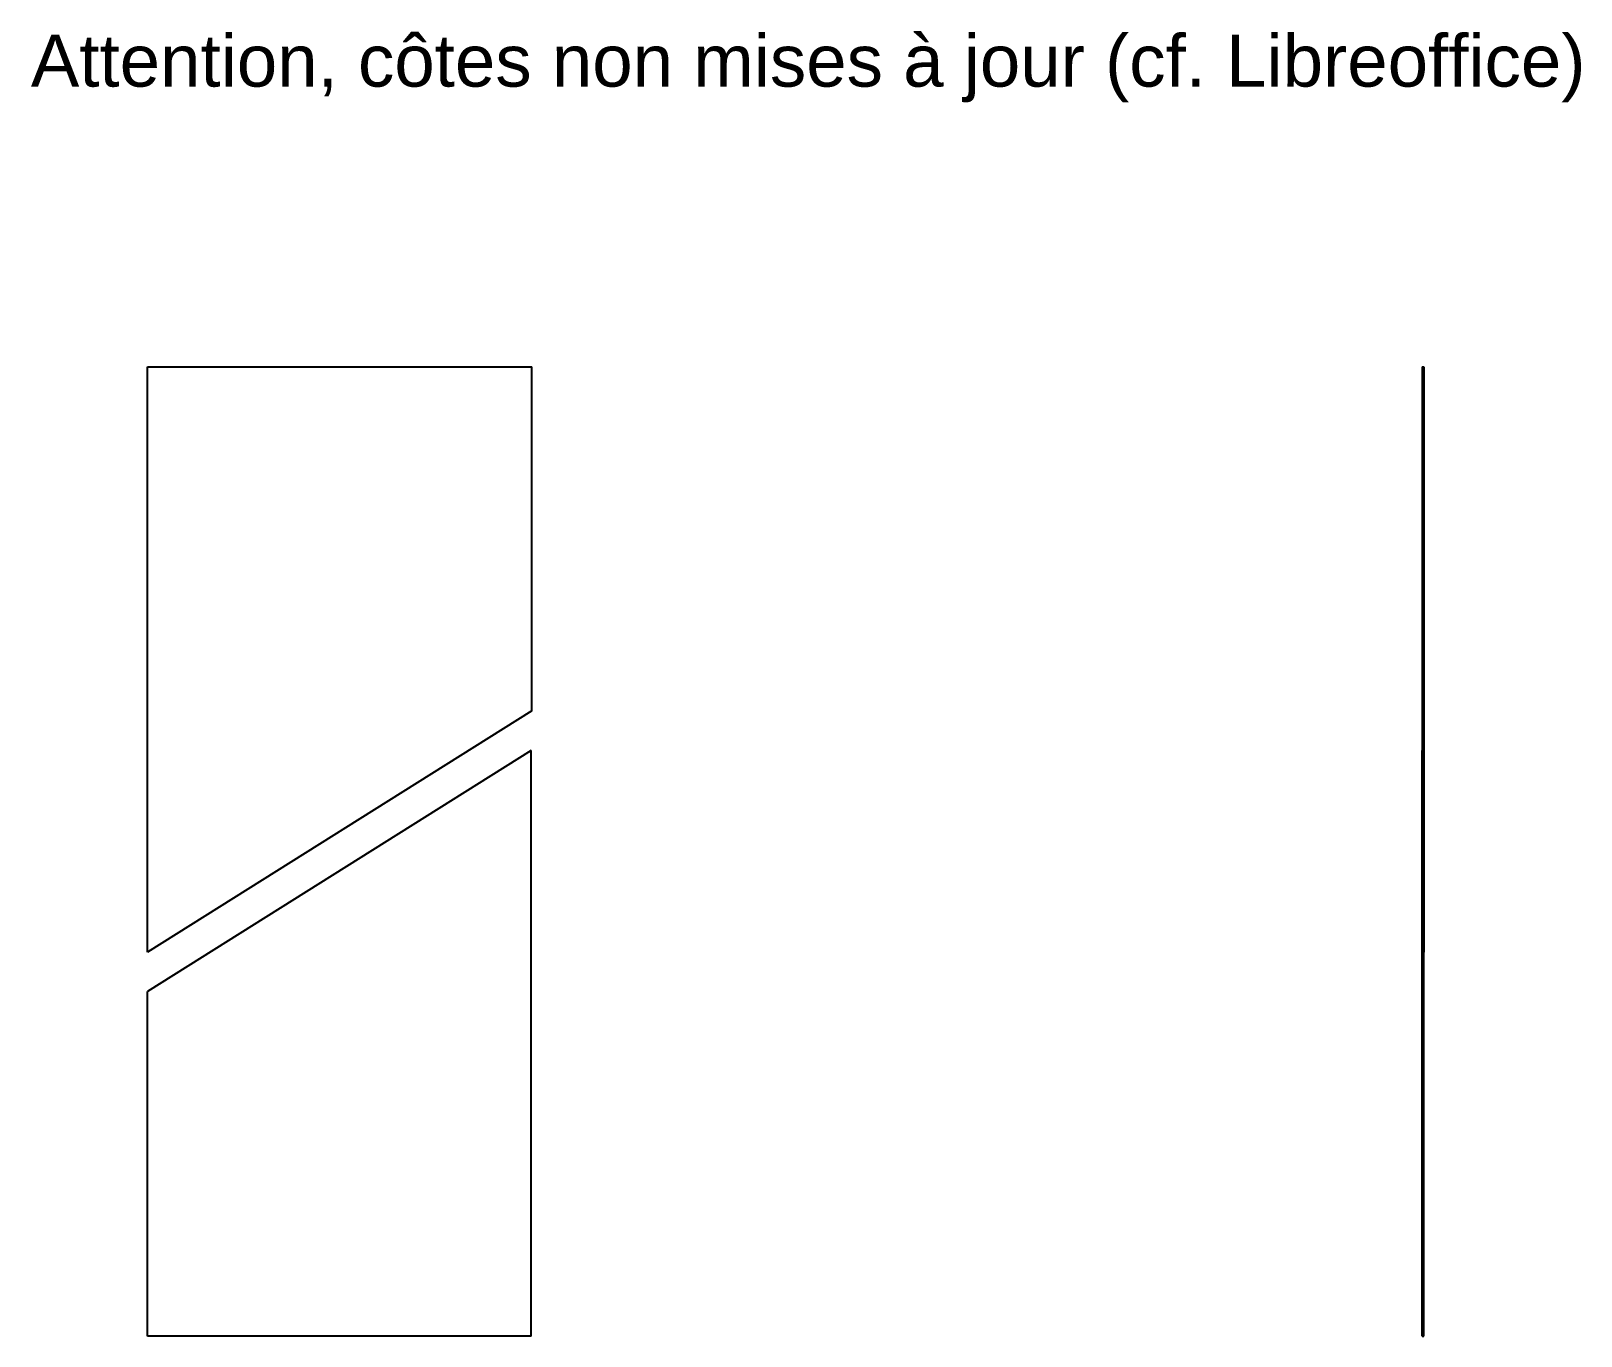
# Model space of a CAD drawing. Header units: millimetres. Extents: x -100 to 2880, y 97 to 2607.
import ezdxf

# ---------------------------------------------------------------- set-up
doc = ezdxf.new("R2010")
doc.units = ezdxf.units.MM
doc.layers.get('Defpoints').update_dxf_attribs({"true_color": 0xffffff})
doc.layers.add('Ouvrant ... Remplissage ... Tole', color=1, linetype='Continuous', lineweight=25, true_color=0xff0000)
doc.styles.add('textstyle17', font='')
doc.styles.get('textstyle17').set_extended_font_data('Liberation Sans')

msp = doc.modelspace()

# ---------------------------------------------------------------- linework, layer by layer
at = {"layer": 'Ouvrant ... Remplissage ... Tole'}
for p, q in [((124, 1961), (863, 1961)), ((124, 835.3), (124, 1961)), ((863, 1299.6), (863, 1961)), ((2575, 1961), (2578, 1961)), ((2575, 1961), (2575, 835.3)), ((2578, 1961), (2578, 835.3)), ((863, 1299.6), (124, 835.3)), ((2575, 1299), (2578, 1299)), ((862, 1223.4), (124, 759.7)), ((862, 97), (862, 1223.4)), ((2575, 1223.4), (2578, 1223.4)), ((2575, 97), (2575, 1223.4)), ((2578, 97), (2578, 1223.4)), ((2575, 835.3), (2578, 835.3)), ((124, 97), (124, 759.7)), ((2575, 759.7), (2578, 759.7)), ((862, 97), (124, 97)), ((2575, 97), (2578, 97))]:
    msp.add_line(p, q, dxfattribs=at)

# ---------------------------------------------------------------- texts
at = {"layer": 'Defpoints', "insert": (-100, 2600), "char_height": 100, "attachment_point": 1, "style": 'textstyle17'}
msp.add_mtext('Attention, côtes non mises à jour (cf. Libreoffice)', dxfattribs=at)

doc.saveas('drawing.dxf')
